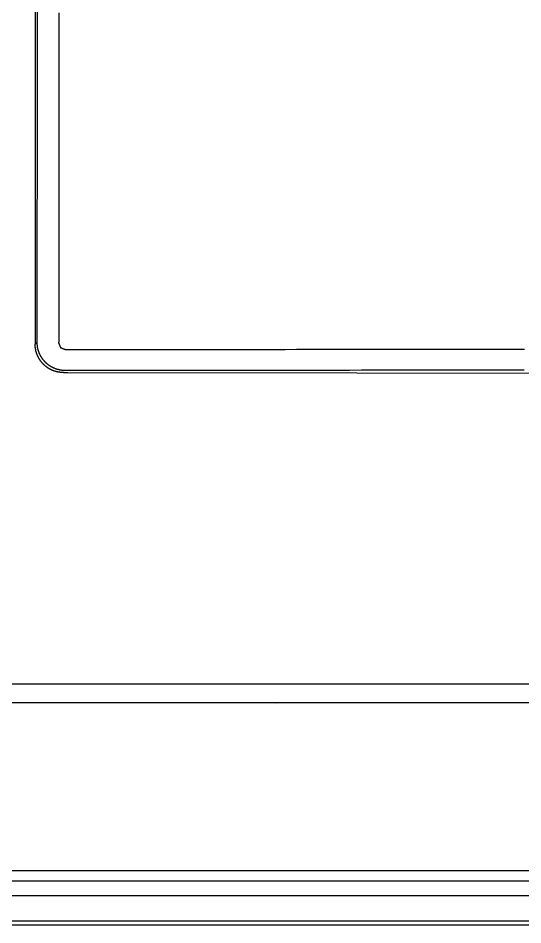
# Model space of a CAD drawing. Extents: x 0 to 60, y -32 to 0.
# Drawn here: x 42.18 to 51.09, y -32 to -16 of the extents above; entities that cross this region are included whole.
import ezdxf

# ---------------------------------------------------------------- set-up
doc = ezdxf.new("R2010")
doc.units = 0
doc.layers.get('0').update_dxf_attribs({"linetype": 'CONTINUOUS'})

msp = doc.modelspace()

# ---------------------------------------------------------------- linework, layer by layer
for points in [[(42.519, -21.72), (42.545, -1.55)], [(42.484, -21.755), (42.519, -21.72)], [(42.983, -22.255), (43.062, -22.255), (58.371, -22.271), (58.45, -22.271), (58.571, -22.282)], [(3.382, -28.079), (56.616, -28.079)], [(46.715, -28.079), (46.728, -28.087)], [(0.566, -31.038), (59.437, -31.038), (59.515, -31.028), (59.534, -31.025), (59.611, -31.015), (59.686, -30.959)], [(59.686, -31.24), (59.607, -31.24), (57.544, -31.243), (57.466, -31.243), (57.381, -31.231), (2.619, -31.231), (2.534, -31.243), (2.455, -31.243), (0.642, -31.24), (0.563, -31.24)], [(0, -32), (60, -32)]]:
    msp.add_lwpolyline(points)
msp.add_lwpolyline([(2.48, -3.474), (2.48, -26.747, 0.414214), (3.48, -27.747), (56.56, -27.747, 0.414214), (57.56, -26.747), (57.56, -22.924)], format="xyb")
for points in [[(42.483, -15.878, 0), (42.483, -16.138, 0), (42.483, -16.396, 0), (42.483, -16.65, 0), (42.483, -16.9, 0), (42.483, -17.146, 0), (42.483, -17.389, 0), (42.483, -17.626, 0), (42.483, -17.86, 0), (42.483, -18.088, 0), (42.484, -18.311, 0), (42.484, -18.529, 0), (42.484, -18.742, 0), (42.484, -18.949, 0), (42.484, -19.151, 0), (42.484, -19.346, 0), (42.484, -19.535, 0), (42.484, -19.717, 0), (42.484, -19.893, 0), (42.484, -20.062, 0), (42.484, -20.223, 0), (42.484, -20.378, 0), (42.484, -20.524, 0), (42.484, -20.663, 0), (42.484, -20.795, 0), (42.484, -20.918, 0), (42.484, -21.032, 0), (42.484, -21.138, 0), (42.484, -21.235, 0), (42.484, -21.323, 0), (42.484, -21.402, 0), (42.484, -21.471, 0), (42.484, -21.531, 0), (42.484, -21.581, 0), (42.484, -21.62, 0), (42.484, -21.65, 0), (42.484, -21.669, 0), (42.484, -21.677, 0), (42.484, -21.677, 0), (42.484, -21.677, 0), (42.484, -21.677, 0), (42.484, -21.677, 0), (42.484, -21.678, 0), (42.484, -21.678, 0), (42.484, -21.678, 0), (42.484, -21.678, 0), (42.484, -21.679, 0), (42.484, -21.679, 0), (42.484, -21.68, 0), (42.484, -21.68, 0), (42.484, -21.68, 0), (42.484, -21.681, 0), (42.484, -21.681, 0), (42.484, -21.682, 0), (42.484, -21.683, 0), (42.484, -21.683, 0), (42.484, -21.684, 0), (42.484, -21.685, 0), (42.484, -21.685, 0), (42.484, -21.686, 0), (42.484, -21.687, 0), (42.484, -21.688, 0), (42.484, -21.688, 0), (42.484, -21.689, 0), (42.484, -21.69, 0), (42.484, -21.691, 0), (42.484, -21.692, 0), (42.484, -21.693, 0), (42.484, -21.694, 0), (42.484, -21.695, 0), (42.484, -21.696, 0), (42.484, -21.697, 0), (42.484, -21.698, 0), (42.484, -21.699, 0), (42.484, -21.7, 0), (42.484, -21.701, 0), (42.484, -21.702, 0), (42.484, -21.703, 0), (42.484, -21.704, 0), (42.484, -21.705, 0), (42.484, -21.706, 0), (42.484, -21.707, 0), (42.484, -21.708, 0), (42.484, -21.709, 0), (42.484, -21.71, 0), (42.484, -21.712, 0), (42.484, -21.713, 0), (42.484, -21.714, 0), (42.484, -21.715, 0), (42.484, -21.716, 0), (42.484, -21.717, 0), (42.484, -21.718, 0), (42.484, -21.72, 0), (42.484, -21.721, 0), (42.484, -21.722, 0), (42.484, -21.723, 0), (42.484, -21.724, 0), (42.484, -21.725, 0), (42.484, -21.726, 0), (42.484, -21.727, 0), (42.484, -21.728, 0), (42.484, -21.729, 0), (42.484, -21.73, 0), (42.484, -21.732, 0), (42.484, -21.733, 0), (42.484, -21.734, 0), (42.484, -21.735, 0), (42.484, -21.736, 0), (42.484, -21.737, 0), (42.484, -21.738, 0), (42.484, -21.738, 0), (42.484, -21.739, 0), (42.484, -21.74, 0), (42.484, -21.741, 0), (42.484, -21.742, 0), (42.484, -21.743, 0), (42.484, -21.744, 0), (42.484, -21.745, 0), (42.484, -21.745, 0), (42.484, -21.746, 0), (42.484, -21.747, 0), (42.484, -21.748, 0), (42.484, -21.748, 0), (42.484, -21.749, 0), (42.484, -21.75, 0), (42.484, -21.75, 0), (42.484, -21.751, 0), (42.484, -21.751, 0), (42.484, -21.752, 0), (42.484, -21.752, 0), (42.484, -21.753, 0), (42.484, -21.753, 0), (42.484, -21.754, 0), (42.484, -21.754, 0), (42.484, -21.754, 0), (42.484, -21.755, 0), (42.484, -21.755, 0), (42.484, -21.755, 0), (42.484, -21.755, 0), (42.484, -21.755, 0), (42.484, -21.755, 0), (42.484, -21.755, 0)], [(42.903, -15.905, 0), (42.903, -16.161, 0), (42.903, -16.415, 0), (42.903, -16.664, 0), (42.903, -16.911, 0), (42.902, -17.153, 0), (42.902, -17.392, 0), (42.902, -17.626, 0), (42.902, -17.856, 0), (42.902, -18.081, 0), (42.901, -18.301, 0), (42.901, -18.516, 0), (42.901, -18.726, 0), (42.901, -18.93, 0), (42.901, -19.129, 0), (42.901, -19.322, 0), (42.901, -19.509, 0), (42.9, -19.689, 0), (42.9, -19.863, 0), (42.9, -20.031, 0), (42.9, -20.191, 0), (42.9, -20.344, 0), (42.9, -20.49, 0), (42.9, -20.628, 0), (42.9, -20.759, 0), (42.899, -20.881, 0), (42.899, -20.995, 0), (42.899, -21.101, 0), (42.899, -21.199, 0), (42.899, -21.287, 0), (42.899, -21.367, 0), (42.899, -21.437, 0), (42.899, -21.498, 0), (42.899, -21.549, 0), (42.899, -21.591, 0), (42.899, -21.622, 0), (42.899, -21.643, 0), (42.899, -21.654, 0), (42.899, -21.655, 0), (42.899, -21.655, 0), (42.899, -21.655, 0), (42.899, -21.655, 0), (42.899, -21.656, 0), (42.899, -21.656, 0), (42.899, -21.656, 0), (42.899, -21.656, 0), (42.899, -21.657, 0), (42.899, -21.657, 0), (42.899, -21.657, 0), (42.899, -21.658, 0), (42.899, -21.658, 0), (42.899, -21.659, 0), (42.899, -21.659, 0), (42.899, -21.66, 0), (42.899, -21.661, 0), (42.899, -21.661, 0), (42.899, -21.662, 0), (42.899, -21.663, 0), (42.899, -21.663, 0), (42.899, -21.664, 0), (42.899, -21.665, 0), (42.899, -21.666, 0), (42.899, -21.666, 0), (42.899, -21.667, 0), (42.899, -21.668, 0), (42.899, -21.669, 0), (42.899, -21.67, 0), (42.899, -21.671, 0), (42.899, -21.672, 0), (42.899, -21.673, 0), (42.899, -21.674, 0), (42.899, -21.675, 0), (42.899, -21.676, 0), (42.899, -21.677, 0), (42.899, -21.678, 0), (42.899, -21.679, 0), (42.899, -21.68, 0), (42.899, -21.681, 0), (42.899, -21.682, 0), (42.899, -21.683, 0), (42.899, -21.684, 0), (42.899, -21.685, 0), (42.899, -21.686, 0), (42.899, -21.687, 0), (42.899, -21.689, 0), (42.899, -21.69, 0), (42.899, -21.691, 0), (42.899, -21.692, 0), (42.899, -21.693, 0), (42.899, -21.694, 0), (42.899, -21.695, 0), (42.899, -21.697, 0), (42.899, -21.698, 0), (42.899, -21.699, 0), (42.899, -21.7, 0), (42.899, -21.701, 0), (42.899, -21.702, 0), (42.899, -21.703, 0), (42.899, -21.704, 0), (42.899, -21.705, 0), (42.899, -21.706, 0), (42.899, -21.708, 0), (42.899, -21.709, 0), (42.899, -21.71, 0), (42.899, -21.711, 0), (42.899, -21.712, 0), (42.899, -21.713, 0), (42.899, -21.714, 0), (42.899, -21.715, 0), (42.899, -21.716, 0), (42.899, -21.717, 0), (42.899, -21.718, 0), (42.899, -21.719, 0), (42.899, -21.72, 0), (42.898, -21.721, 0), (42.898, -21.721, 0), (42.898, -21.722, 0), (42.898, -21.723, 0), (42.898, -21.724, 0), (42.898, -21.725, 0), (42.898, -21.725, 0), (42.898, -21.726, 0), (42.898, -21.727, 0), (42.898, -21.727, 0), (42.898, -21.728, 0), (42.898, -21.729, 0), (42.898, -21.729, 0), (42.898, -21.73, 0), (42.898, -21.73, 0), (42.898, -21.731, 0), (42.898, -21.731, 0), (42.898, -21.732, 0), (42.898, -21.732, 0), (42.898, -21.733, 0), (42.898, -21.733, 0), (42.898, -21.733, 0), (42.898, -21.733, 0), (42.898, -21.734, 0), (42.898, -21.734, 0), (42.898, -21.734, 0), (42.898, -21.734, 0), (42.898, -21.734, 0), (42.898, -21.734, 0), (42.898, -21.734, 0), (42.899, -21.734, 0), (42.899, -21.734, 0), (42.899, -21.735, 0), (42.899, -21.735, 0), (42.899, -21.735, 0), (42.899, -21.735, 0), (42.899, -21.736, 0), (42.899, -21.736, 0), (42.9, -21.736, 0), (42.9, -21.737, 0), (42.9, -21.738, 0), (42.9, -21.738, 0), (42.9, -21.739, 0), (42.901, -21.739, 0), (42.901, -21.74, 0), (42.901, -21.741, 0), (42.901, -21.741, 0), (42.902, -21.742, 0), (42.902, -21.743, 0), (42.902, -21.744, 0), (42.903, -21.744, 0), (42.903, -21.745, 0), (42.904, -21.746, 0), (42.904, -21.747, 0), (42.904, -21.748, 0), (42.905, -21.749, 0), (42.905, -21.75, 0), (42.905, -21.751, 0), (42.906, -21.752, 0), (42.906, -21.753, 0), (42.907, -21.754, 0), (42.907, -21.755, 0), (42.908, -21.756, 0), (42.908, -21.757, 0), (42.908, -21.758, 0), (42.909, -21.759, 0), (42.909, -21.761, 0), (42.91, -21.762, 0), (42.91, -21.763, 0), (42.911, -21.764, 0), (42.911, -21.765, 0), (42.912, -21.766, 0), (42.912, -21.768, 0), (42.913, -21.769, 0), (42.913, -21.77, 0), (42.914, -21.771, 0), (42.914, -21.772, 0), (42.915, -21.774, 0), (42.915, -21.775, 0), (42.916, -21.776, 0), (42.916, -21.777, 0), (42.917, -21.779, 0), (42.917, -21.78, 0), (42.918, -21.781, 0), (42.918, -21.782, 0), (42.919, -21.783, 0), (42.919, -21.785, 0), (42.92, -21.786, 0), (42.92, -21.787, 0), (42.921, -21.788, 0), (42.921, -21.789, 0), (42.922, -21.791, 0), (42.922, -21.792, 0), (42.923, -21.793, 0), (42.923, -21.794, 0), (42.923, -21.795, 0), (42.924, -21.796, 0), (42.924, -21.797, 0), (42.925, -21.798, 0), (42.925, -21.799, 0), (42.926, -21.8, 0), (42.926, -21.801, 0), (42.927, -21.802, 0), (42.927, -21.803, 0), (42.927, -21.804, 0), (42.928, -21.805, 0), (42.928, -21.806, 0), (42.928, -21.807, 0), (42.929, -21.808, 0), (42.929, -21.809, 0), (42.929, -21.809, 0), (42.93, -21.81, 0), (42.93, -21.811, 0), (42.93, -21.812, 0), (42.931, -21.812, 0), (42.931, -21.813, 0), (42.931, -21.814, 0), (42.931, -21.814, 0), (42.932, -21.815, 0), (42.932, -21.815, 0), (42.932, -21.816, 0), (42.932, -21.816, 0), (42.932, -21.817, 0), (42.933, -21.817, 0), (42.933, -21.817, 0), (42.933, -21.818, 0), (42.933, -21.818, 0), (42.933, -21.818, 0), (42.933, -21.818, 0), (42.933, -21.818, 0), (42.933, -21.819, 0), (42.933, -21.819, 0)], [(42.983, -22.255, 0), (42.977, -22.255, 0), (42.97, -22.255, 0), (42.964, -22.254, 0), (42.957, -22.254, 0), (42.951, -22.254, 0), (42.944, -22.253, 0), (42.938, -22.253, 0), (42.932, -22.252, 0), (42.925, -22.251, 0), (42.919, -22.25, 0), (42.913, -22.25, 0), (42.907, -22.249, 0), (42.9, -22.248, 0), (42.894, -22.247, 0), (42.888, -22.245, 0), (42.882, -22.244, 0), (42.876, -22.243, 0), (42.87, -22.242, 0), (42.864, -22.24, 0), (42.858, -22.239, 0), (42.852, -22.237, 0), (42.846, -22.235, 0), (42.84, -22.233, 0), (42.834, -22.232, 0), (42.828, -22.23, 0), (42.822, -22.228, 0), (42.816, -22.226, 0), (42.81, -22.224, 0), (42.805, -22.222, 0), (42.799, -22.219, 0), (42.793, -22.217, 0), (42.788, -22.215, 0), (42.782, -22.212, 0), (42.776, -22.21, 0), (42.771, -22.207, 0), (42.765, -22.204, 0), (42.76, -22.202, 0), (42.755, -22.199, 0), (42.749, -22.196, 0), (42.744, -22.193, 0), (42.739, -22.19, 0), (42.733, -22.187, 0), (42.728, -22.184, 0), (42.723, -22.181, 0), (42.718, -22.178, 0), (42.712, -22.175, 0), (42.708, -22.171, 0), (42.703, -22.168, 0), (42.697, -22.164, 0), (42.693, -22.161, 0), (42.688, -22.157, 0), (42.683, -22.154, 0), (42.678, -22.15, 0), (42.673, -22.146, 0), (42.669, -22.142, 0), (42.664, -22.139, 0), (42.659, -22.135, 0), (42.655, -22.131, 0), (42.65, -22.127, 0), (42.646, -22.123, 0), (42.641, -22.119, 0), (42.637, -22.114, 0), (42.633, -22.11, 0), (42.628, -22.106, 0), (42.624, -22.102, 0), (42.62, -22.097, 0), (42.616, -22.093, 0), (42.612, -22.088, 0), (42.608, -22.084, 0), (42.604, -22.079, 0), (42.6, -22.075, 0), (42.596, -22.07, 0), (42.592, -22.065, 0), (42.589, -22.061, 0), (42.585, -22.056, 0), (42.581, -22.051, 0), (42.578, -22.046, 0), (42.574, -22.041, 0), (42.571, -22.036, 0), (42.567, -22.031, 0), (42.564, -22.026, 0), (42.561, -22.021, 0), (42.558, -22.016, 0), (42.554, -22.011, 0), (42.551, -22.005, 0), (42.548, -22, 0), (42.545, -21.995, 0), (42.542, -21.989, 0), (42.54, -21.984, 0), (42.537, -21.979, 0), (42.534, -21.973, 0), (42.532, -21.968, 0), (42.529, -21.962, 0), (42.526, -21.956, 0), (42.524, -21.951, 0), (42.522, -21.945, 0), (42.519, -21.939, 0), (42.517, -21.934, 0), (42.515, -21.928, 0), (42.513, -21.922, 0), (42.511, -21.916, 0), (42.509, -21.911, 0), (42.507, -21.905, 0), (42.505, -21.899, 0), (42.503, -21.893, 0), (42.502, -21.887, 0), (42.5, -21.881, 0), (42.498, -21.875, 0), (42.497, -21.869, 0), (42.496, -21.863, 0), (42.494, -21.857, 0), (42.493, -21.85, 0), (42.492, -21.844, 0), (42.491, -21.838, 0), (42.49, -21.832, 0), (42.489, -21.826, 0), (42.488, -21.819, 0), (42.487, -21.813, 0), (42.486, -21.807, 0), (42.486, -21.8, 0), (42.485, -21.794, 0), (42.485, -21.788, 0), (42.484, -21.781, 0), (42.484, -21.775, 0), (42.484, -21.768, 0), (42.484, -21.762, 0), (42.484, -21.755, 0)], [(43.018, -22.219, 0), (43.012, -22.219, 0), (43.005, -22.219, 0), (42.999, -22.219, 0), (42.992, -22.218, 0), (42.986, -22.218, 0), (42.98, -22.218, 0), (42.973, -22.217, 0), (42.967, -22.217, 0), (42.961, -22.216, 0), (42.954, -22.215, 0), (42.948, -22.214, 0), (42.942, -22.213, 0), (42.935, -22.212, 0), (42.929, -22.211, 0), (42.923, -22.21, 0), (42.917, -22.209, 0), (42.911, -22.208, 0), (42.905, -22.206, 0), (42.899, -22.205, 0), (42.893, -22.203, 0), (42.887, -22.202, 0), (42.881, -22.2, 0), (42.875, -22.198, 0), (42.869, -22.196, 0), (42.863, -22.195, 0), (42.857, -22.192, 0), (42.851, -22.191, 0), (42.845, -22.188, 0), (42.84, -22.186, 0), (42.834, -22.184, 0), (42.828, -22.182, 0), (42.823, -22.179, 0), (42.817, -22.177, 0), (42.811, -22.174, 0), (42.806, -22.172, 0), (42.8, -22.169, 0), (42.795, -22.166, 0), (42.789, -22.164, 0), (42.784, -22.161, 0), (42.779, -22.158, 0), (42.773, -22.155, 0), (42.768, -22.152, 0), (42.763, -22.149, 0), (42.758, -22.146, 0), (42.752, -22.143, 0), (42.747, -22.139, 0), (42.742, -22.136, 0), (42.737, -22.133, 0), (42.732, -22.129, 0), (42.727, -22.126, 0), (42.722, -22.122, 0), (42.718, -22.119, 0), (42.713, -22.115, 0), (42.708, -22.111, 0), (42.703, -22.107, 0), (42.699, -22.104, 0), (42.694, -22.1, 0), (42.69, -22.096, 0), (42.685, -22.092, 0), (42.681, -22.088, 0), (42.676, -22.084, 0), (42.672, -22.079, 0), (42.667, -22.075, 0), (42.663, -22.071, 0), (42.659, -22.067, 0), (42.655, -22.062, 0), (42.651, -22.058, 0), (42.647, -22.053, 0), (42.643, -22.049, 0), (42.639, -22.044, 0), (42.635, -22.04, 0), (42.631, -22.035, 0), (42.627, -22.03, 0), (42.623, -22.026, 0), (42.62, -22.021, 0), (42.616, -22.016, 0), (42.613, -22.011, 0), (42.609, -22.006, 0), (42.606, -22.001, 0), (42.602, -21.996, 0), (42.599, -21.991, 0), (42.596, -21.986, 0), (42.593, -21.981, 0), (42.589, -21.976, 0), (42.586, -21.97, 0), (42.583, -21.965, 0), (42.58, -21.96, 0), (42.578, -21.954, 0), (42.575, -21.949, 0), (42.572, -21.944, 0), (42.569, -21.938, 0), (42.567, -21.933, 0), (42.564, -21.927, 0), (42.562, -21.922, 0), (42.559, -21.916, 0), (42.557, -21.91, 0), (42.554, -21.904, 0), (42.552, -21.899, 0), (42.55, -21.893, 0), (42.548, -21.887, 0), (42.546, -21.881, 0), (42.544, -21.876, 0), (42.542, -21.87, 0), (42.54, -21.864, 0), (42.538, -21.858, 0), (42.537, -21.852, 0), (42.535, -21.846, 0), (42.534, -21.84, 0), (42.532, -21.834, 0), (42.531, -21.828, 0), (42.53, -21.822, 0), (42.528, -21.816, 0), (42.527, -21.809, 0), (42.526, -21.803, 0), (42.525, -21.797, 0), (42.524, -21.791, 0), (42.523, -21.784, 0), (42.523, -21.778, 0), (42.522, -21.772, 0), (42.521, -21.765, 0), (42.521, -21.759, 0), (42.52, -21.753, 0), (42.52, -21.746, 0), (42.52, -21.74, 0), (42.519, -21.733, 0), (42.519, -21.727, 0), (42.519, -21.72, 0)], [(51.121, -21.847, 0), (50.904, -21.848, 0), (50.686, -21.848, 0), (50.468, -21.848, 0), (50.25, -21.848, 0), (50.032, -21.848, 0), (49.815, -21.848, 0), (49.598, -21.849, 0), (49.381, -21.849, 0), (49.166, -21.849, 0), (48.951, -21.849, 0), (48.738, -21.849, 0), (48.526, -21.849, 0), (48.315, -21.849, 0), (48.106, -21.85, 0), (47.899, -21.85, 0), (47.694, -21.85, 0), (47.492, -21.85, 0), (47.291, -21.85, 0), (47.094, -21.85, 0), (46.898, -21.851, 0), (46.706, -21.851, 0), (46.517, -21.851, 0), (46.331, -21.851, 0), (46.149, -21.851, 0), (45.97, -21.851, 0), (45.794, -21.851, 0), (45.623, -21.851, 0), (45.456, -21.852, 0), (45.293, -21.852, 0), (45.134, -21.852, 0), (44.98, -21.852, 0), (44.831, -21.852, 0), (44.687, -21.852, 0), (44.548, -21.852, 0), (44.414, -21.852, 0), (44.285, -21.852, 0), (44.162, -21.852, 0), (44.045, -21.853, 0), (43.934, -21.853, 0), (43.829, -21.853, 0), (43.73, -21.853, 0), (43.638, -21.853, 0), (43.552, -21.853, 0), (43.473, -21.853, 0), (43.402, -21.853, 0), (43.337, -21.853, 0), (43.279, -21.853, 0), (43.23, -21.853, 0), (43.187, -21.853, 0), (43.153, -21.853, 0), (43.126, -21.853, 0), (43.108, -21.853, 0), (43.098, -21.853, 0), (43.096, -21.853, 0), (43.096, -21.853, 0), (43.096, -21.853, 0), (43.096, -21.853, 0), (43.096, -21.853, 0), (43.096, -21.853, 0), (43.095, -21.853, 0), (43.095, -21.853, 0), (43.095, -21.853, 0), (43.094, -21.853, 0), (43.094, -21.853, 0), (43.093, -21.853, 0), (43.093, -21.853, 0), (43.093, -21.853, 0), (43.092, -21.853, 0), (43.091, -21.853, 0), (43.091, -21.853, 0), (43.09, -21.853, 0), (43.09, -21.853, 0), (43.089, -21.853, 0), (43.088, -21.853, 0), (43.087, -21.853, 0), (43.087, -21.853, 0), (43.086, -21.853, 0), (43.085, -21.853, 0), (43.084, -21.853, 0), (43.083, -21.853, 0), (43.082, -21.853, 0), (43.081, -21.853, 0), (43.08, -21.853, 0), (43.079, -21.853, 0), (43.078, -21.853, 0), (43.078, -21.853, 0), (43.076, -21.853, 0), (43.075, -21.853, 0), (43.074, -21.853, 0), (43.073, -21.853, 0), (43.072, -21.853, 0), (43.071, -21.853, 0), (43.07, -21.853, 0), (43.069, -21.853, 0), (43.068, -21.853, 0), (43.067, -21.853, 0), (43.066, -21.853, 0), (43.065, -21.853, 0), (43.063, -21.853, 0), (43.062, -21.853, 0), (43.061, -21.853, 0), (43.06, -21.853, 0), (43.059, -21.853, 0), (43.058, -21.853, 0), (43.056, -21.853, 0), (43.055, -21.853, 0), (43.054, -21.853, 0), (43.053, -21.853, 0), (43.052, -21.853, 0), (43.051, -21.853, 0), (43.05, -21.853, 0), (43.048, -21.853, 0), (43.047, -21.853, 0), (43.046, -21.853, 0), (43.045, -21.853, 0), (43.044, -21.853, 0), (43.043, -21.853, 0), (43.042, -21.853, 0), (43.041, -21.853, 0), (43.04, -21.853, 0), (43.039, -21.853, 0), (43.038, -21.853, 0), (43.037, -21.853, 0), (43.036, -21.853, 0), (43.035, -21.853, 0), (43.034, -21.853, 0), (43.033, -21.853, 0), (43.032, -21.853, 0), (43.031, -21.853, 0), (43.03, -21.853, 0), (43.029, -21.853, 0), (43.029, -21.853, 0), (43.028, -21.853, 0), (43.027, -21.853, 0), (43.026, -21.853, 0), (43.025, -21.853, 0), (43.025, -21.853, 0), (43.024, -21.853, 0), (43.023, -21.853, 0), (43.023, -21.853, 0), (43.022, -21.853, 0), (43.022, -21.853, 0), (43.021, -21.853, 0), (43.021, -21.853, 0), (43.02, -21.853, 0), (43.02, -21.853, 0), (43.02, -21.853, 0), (43.019, -21.853, 0), (43.019, -21.853, 0), (43.019, -21.853, 0), (43.019, -21.853, 0), (43.019, -21.853, 0), (43.018, -21.853, 0), (43.018, -21.853, 0), (43.018, -21.853, 0), (43.018, -21.853, 0), (43.018, -21.853, 0), (43.018, -21.853, 0), (43.018, -21.853, 0), (43.018, -21.853, 0), (43.017, -21.853, 0), (43.017, -21.853, 0), (43.017, -21.853, 0), (43.016, -21.852, 0), (43.016, -21.852, 0), (43.016, -21.852, 0), (43.015, -21.852, 0), (43.014, -21.852, 0), (43.014, -21.852, 0), (43.013, -21.851, 0), (43.013, -21.851, 0), (43.012, -21.851, 0), (43.011, -21.85, 0), (43.01, -21.85, 0), (43.01, -21.85, 0), (43.009, -21.849, 0), (43.008, -21.849, 0), (43.007, -21.849, 0), (43.006, -21.848, 0), (43.005, -21.848, 0), (43.004, -21.848, 0), (43.003, -21.847, 0), (43.002, -21.847, 0), (43.001, -21.846, 0), (43, -21.846, 0), (42.999, -21.846, 0), (42.998, -21.845, 0), (42.997, -21.845, 0), (42.996, -21.844, 0), (42.995, -21.844, 0), (42.993, -21.843, 0), (42.992, -21.843, 0), (42.991, -21.842, 0), (42.99, -21.842, 0), (42.989, -21.841, 0), (42.987, -21.841, 0), (42.986, -21.84, 0), (42.985, -21.84, 0), (42.984, -21.839, 0), (42.983, -21.839, 0), (42.981, -21.838, 0), (42.98, -21.838, 0), (42.979, -21.837, 0), (42.977, -21.837, 0), (42.976, -21.836, 0), (42.975, -21.836, 0), (42.974, -21.835, 0), (42.972, -21.835, 0), (42.971, -21.834, 0), (42.97, -21.834, 0), (42.969, -21.833, 0), (42.968, -21.832, 0), (42.966, -21.832, 0), (42.965, -21.831, 0), (42.964, -21.831, 0), (42.963, -21.831, 0), (42.961, -21.83, 0), (42.96, -21.829, 0), (42.959, -21.829, 0), (42.958, -21.829, 0), (42.957, -21.828, 0), (42.956, -21.828, 0), (42.954, -21.827, 0), (42.953, -21.827, 0), (42.952, -21.826, 0), (42.951, -21.826, 0), (42.95, -21.825, 0), (42.949, -21.825, 0), (42.948, -21.825, 0), (42.947, -21.824, 0), (42.946, -21.824, 0), (42.945, -21.823, 0), (42.944, -21.823, 0), (42.944, -21.823, 0), (42.943, -21.822, 0), (42.942, -21.822, 0), (42.941, -21.822, 0), (42.94, -21.821, 0), (42.94, -21.821, 0), (42.939, -21.821, 0), (42.938, -21.821, 0), (42.938, -21.82, 0), (42.937, -21.82, 0), (42.937, -21.82, 0), (42.936, -21.82, 0), (42.935, -21.819, 0), (42.935, -21.819, 0), (42.935, -21.819, 0), (42.934, -21.819, 0), (42.934, -21.819, 0), (42.934, -21.819, 0), (42.934, -21.819, 0), (42.933, -21.819, 0), (42.933, -21.819, 0), (42.933, -21.819, 0), (42.933, -21.819, 0)], [(51.114, -22.212, 0), (50.89, -22.212, 0), (50.666, -22.212, 0), (50.441, -22.212, 0), (50.218, -22.213, 0), (49.994, -22.213, 0), (49.771, -22.213, 0), (49.549, -22.213, 0), (49.328, -22.213, 0), (49.108, -22.214, 0), (48.889, -22.214, 0), (48.671, -22.214, 0), (48.455, -22.214, 0), (48.241, -22.214, 0), (48.029, -22.215, 0), (47.819, -22.215, 0), (47.611, -22.215, 0), (47.406, -22.215, 0), (47.203, -22.215, 0), (47.003, -22.215, 0), (46.806, -22.216, 0), (46.612, -22.216, 0), (46.422, -22.216, 0), (46.235, -22.216, 0), (46.051, -22.216, 0), (45.872, -22.217, 0), (45.696, -22.217, 0), (45.525, -22.217, 0), (45.358, -22.217, 0), (45.195, -22.217, 0), (45.038, -22.217, 0), (44.885, -22.218, 0), (44.737, -22.218, 0), (44.594, -22.218, 0), (44.457, -22.218, 0), (44.325, -22.218, 0), (44.199, -22.218, 0), (44.078, -22.218, 0), (43.964, -22.218, 0), (43.856, -22.218, 0), (43.755, -22.219, 0), (43.66, -22.219, 0), (43.572, -22.219, 0), (43.491, -22.219, 0), (43.416, -22.219, 0), (43.35, -22.219, 0), (43.29, -22.219, 0), (43.238, -22.219, 0), (43.194, -22.219, 0), (43.158, -22.219, 0), (43.13, -22.219, 0), (43.11, -22.219, 0), (43.099, -22.219, 0), (43.096, -22.219, 0), (43.096, -22.219, 0), (43.096, -22.219, 0), (43.096, -22.219, 0), (43.096, -22.219, 0), (43.096, -22.219, 0), (43.095, -22.219, 0), (43.095, -22.219, 0), (43.095, -22.219, 0), (43.094, -22.219, 0), (43.094, -22.219, 0), (43.094, -22.219, 0), (43.093, -22.219, 0), (43.093, -22.219, 0), (43.092, -22.219, 0), (43.092, -22.219, 0), (43.091, -22.219, 0), (43.09, -22.219, 0), (43.09, -22.219, 0), (43.089, -22.219, 0), (43.088, -22.219, 0), (43.088, -22.219, 0), (43.087, -22.219, 0), (43.086, -22.219, 0), (43.085, -22.219, 0), (43.084, -22.219, 0), (43.084, -22.219, 0), (43.083, -22.219, 0), (43.082, -22.219, 0), (43.081, -22.219, 0), (43.08, -22.219, 0), (43.079, -22.219, 0), (43.078, -22.219, 0), (43.077, -22.219, 0), (43.076, -22.219, 0), (43.075, -22.219, 0), (43.074, -22.219, 0), (43.073, -22.219, 0), (43.072, -22.219, 0), (43.071, -22.219, 0), (43.07, -22.219, 0), (43.069, -22.219, 0), (43.067, -22.219, 0), (43.066, -22.219, 0), (43.065, -22.219, 0), (43.064, -22.219, 0), (43.063, -22.219, 0), (43.062, -22.219, 0), (43.061, -22.219, 0), (43.059, -22.219, 0), (43.058, -22.219, 0), (43.057, -22.219, 0), (43.056, -22.219, 0), (43.055, -22.219, 0), (43.054, -22.219, 0), (43.053, -22.219, 0), (43.051, -22.219, 0), (43.05, -22.219, 0), (43.049, -22.219, 0), (43.048, -22.219, 0), (43.047, -22.219, 0), (43.046, -22.219, 0), (43.045, -22.219, 0), (43.044, -22.219, 0), (43.043, -22.219, 0), (43.042, -22.219, 0), (43.041, -22.219, 0), (43.039, -22.219, 0), (43.038, -22.219, 0), (43.038, -22.219, 0), (43.036, -22.219, 0), (43.035, -22.219, 0), (43.035, -22.219, 0), (43.034, -22.219, 0), (43.033, -22.219, 0), (43.032, -22.219, 0), (43.031, -22.219, 0), (43.03, -22.219, 0), (43.029, -22.219, 0), (43.028, -22.219, 0), (43.028, -22.219, 0), (43.027, -22.219, 0), (43.026, -22.219, 0), (43.025, -22.219, 0), (43.025, -22.219, 0), (43.024, -22.219, 0), (43.023, -22.219, 0), (43.023, -22.219, 0), (43.022, -22.219, 0), (43.022, -22.219, 0), (43.021, -22.219, 0), (43.021, -22.219, 0), (43.02, -22.219, 0), (43.02, -22.219, 0), (43.02, -22.219, 0), (43.019, -22.219, 0), (43.019, -22.219, 0), (43.019, -22.219, 0), (43.019, -22.219, 0), (43.019, -22.219, 0), (43.018, -22.219, 0), (43.018, -22.219, 0), (43.018, -22.219, 0)], [(51.279, -31.485, 0), (50.715, -31.485, 0), (50.131, -31.485, 0), (49.528, -31.485, 0), (48.907, -31.485, 0), (48.269, -31.485, 0), (47.614, -31.485, 0), (46.943, -31.485, 0), (46.256, -31.485, 0), (45.556, -31.485, 0), (44.841, -31.485, 0), (44.113, -31.485, 0), (43.373, -31.485, 0), (42.621, -31.485, 0), (41.858, -31.485, 0)], [(51.366, -31.935, 0), (50.797, -31.935, 0), (50.21, -31.935, 0), (49.603, -31.935, 0), (48.979, -31.935, 0), (48.337, -31.935, 0), (47.679, -31.935, 0), (47.004, -31.935, 0), (46.315, -31.935, 0), (45.611, -31.935, 0), (44.893, -31.935, 0), (44.162, -31.935, 0), (43.419, -31.935, 0), (42.664, -31.935, 0), (41.898, -31.935, 0)]]:
    msp.add_polyline3d(points)

doc.saveas('drawing.dxf')
